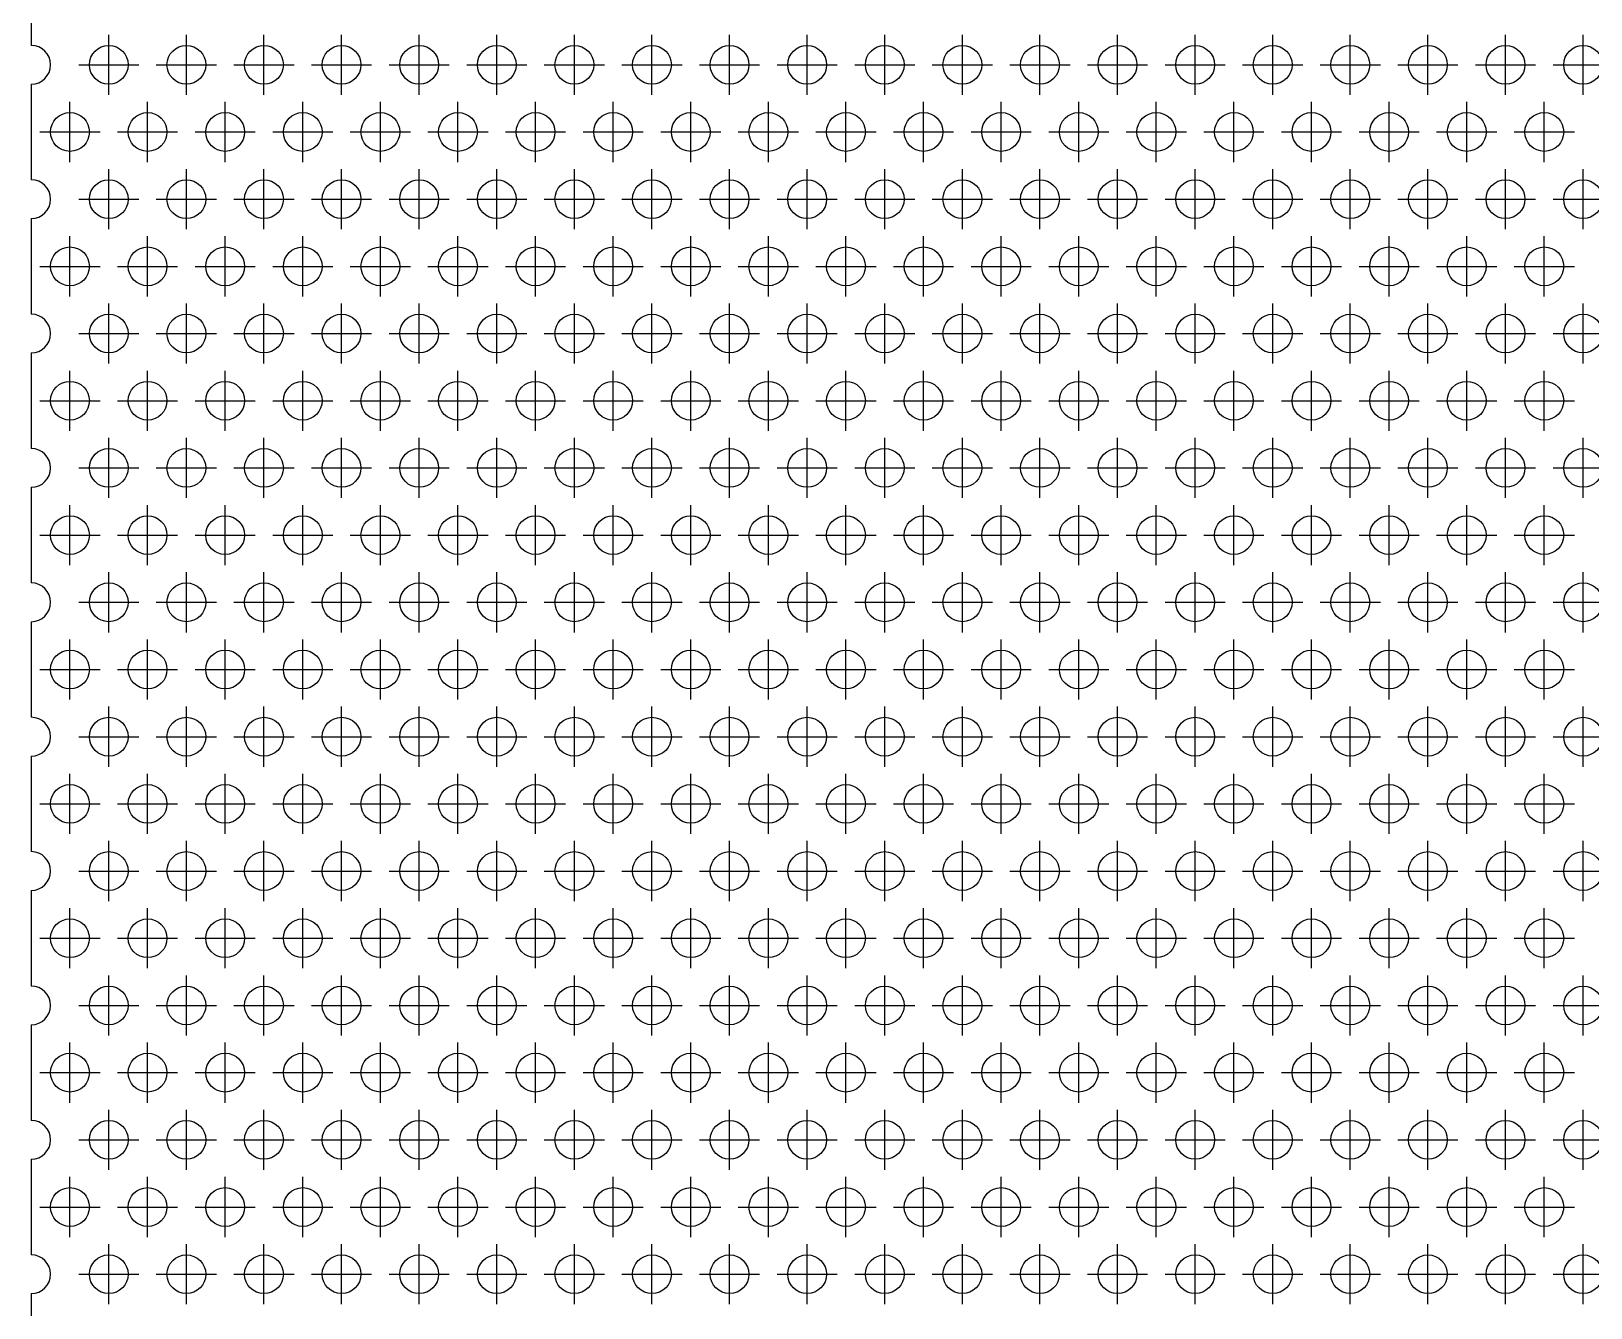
# Model space of a CAD drawing. Extents: x 0 to 161, y -8 to 124.
# Drawn here: x 0 to 40.2, y 57.63 to 90.54 of the extents above; entities that cross this region are included whole.
import ezdxf

# ---------------------------------------------------------------- set-up
doc = ezdxf.new("R2010")
doc.units = 0
doc.header["$LTSCALE"] = 0.5
doc.linetypes.add('CENTER', pattern=[50.8, 31.75, -6.35, 6.35, -6.35])
doc.layers.add('MSM_CENTER', color=1, linetype='CENTER')
doc.layers.add('MSM_CONTINUOUS', color=7, linetype='CONTINUOUS')

msp = doc.modelspace()

# ---------------------------------------------------------------- linework, layer by layer
at = {"layer": 'MSM_CENTER'}
for p, q in [((2, 88.899), (2, 90.449)), ((4, 88.899), (4, 90.449)), ((6, 88.899), (6, 90.449)), ((8, 88.899), (8, 90.449)), ((10, 88.899), (10, 90.449)), ((12, 88.899), (12, 90.449)), ((14, 88.899), (14, 90.449)), ((16, 88.899), (16, 90.449)), ((18, 88.899), (18, 90.449)), ((20, 88.899), (20, 90.449)), ((22, 88.899), (22, 90.449)), ((24, 88.899), (24, 90.449)), ((26, 88.899), (26, 90.449)), ((28, 88.899), (28, 90.449)), ((30, 88.899), (30, 90.449)), ((32, 88.899), (32, 90.449)), ((34, 88.899), (34, 90.449)), ((36, 88.899), (36, 90.449)), ((38, 88.899), (38, 90.449)), ((40, 88.899), (40, 90.449)), ((1.225, 89.674), (2.775, 89.674)), ((3.225, 89.674), (4.775, 89.674)), ((5.225, 89.674), (6.775, 89.674)), ((7.225, 89.674), (8.775, 89.674)), ((9.225, 89.674), (10.775, 89.674)), ((11.225, 89.674), (12.775, 89.674)), ((13.225, 89.674), (14.775, 89.674)), ((15.225, 89.674), (16.775, 89.674)), ((17.225, 89.674), (18.775, 89.674)), ((19.225, 89.674), (20.775, 89.674)), ((21.225, 89.674), (22.775, 89.674)), ((23.225, 89.674), (24.775, 89.674)), ((25.225, 89.674), (26.775, 89.674)), ((27.225, 89.674), (28.775, 89.674)), ((29.225, 89.674), (30.775, 89.674)), ((31.225, 89.674), (32.775, 89.674)), ((33.225, 89.674), (34.775, 89.674)), ((35.225, 89.674), (36.775, 89.674)), ((37.225, 89.674), (38.775, 89.674)), ((39.225, 89.674), (40.775, 89.674)), ((1, 87.167), (1, 88.717)), ((3, 87.167), (3, 88.717)), ((5, 87.167), (5, 88.717)), ((7, 87.167), (7, 88.717)), ((9, 87.167), (9, 88.717)), ((11, 87.167), (11, 88.717)), ((13, 87.167), (13, 88.717)), ((15, 87.167), (15, 88.717)), ((17, 87.167), (17, 88.717)), ((19, 87.167), (19, 88.717)), ((21, 87.167), (21, 88.717)), ((23, 87.167), (23, 88.717)), ((25, 87.167), (25, 88.717)), ((27, 87.167), (27, 88.717)), ((29, 87.167), (29, 88.717)), ((31, 87.167), (31, 88.717)), ((33, 87.167), (33, 88.717)), ((35, 87.167), (35, 88.717)), ((37, 87.167), (37, 88.717)), ((39, 87.167), (39, 88.717)), ((0.225, 87.942), (1.775, 87.942)), ((2.225, 87.942), (3.775, 87.942)), ((4.225, 87.942), (5.775, 87.942)), ((6.225, 87.942), (7.775, 87.942)), ((8.225, 87.942), (9.775, 87.942)), ((10.225, 87.942), (11.775, 87.942)), ((12.225, 87.942), (13.775, 87.942)), ((14.225, 87.942), (15.775, 87.942)), ((16.225, 87.942), (17.775, 87.942)), ((18.225, 87.942), (19.775, 87.942)), ((20.225, 87.942), (21.775, 87.942)), ((22.225, 87.942), (23.775, 87.942)), ((24.225, 87.942), (25.775, 87.942)), ((26.225, 87.942), (27.775, 87.942)), ((28.225, 87.942), (29.775, 87.942)), ((30.225, 87.942), (31.775, 87.942)), ((32.225, 87.942), (33.775, 87.942)), ((34.225, 87.942), (35.775, 87.942)), ((36.225, 87.942), (37.775, 87.942)), ((38.225, 87.942), (39.775, 87.942)), ((2, 85.435), (2, 86.985)), ((4, 85.435), (4, 86.985)), ((6, 85.435), (6, 86.985)), ((8, 85.435), (8, 86.985)), ((10, 85.435), (10, 86.985)), ((12, 85.435), (12, 86.985)), ((14, 85.435), (14, 86.985)), ((16, 85.435), (16, 86.985)), ((18, 85.435), (18, 86.985)), ((20, 85.435), (20, 86.985)), ((22, 85.435), (22, 86.985)), ((24, 85.435), (24, 86.985)), ((26, 85.435), (26, 86.985)), ((28, 85.435), (28, 86.985)), ((30, 85.435), (30, 86.985)), ((32, 85.435), (32, 86.985)), ((34, 85.435), (34, 86.985)), ((36, 85.435), (36, 86.985)), ((38, 85.435), (38, 86.985)), ((40, 85.435), (40, 86.985)), ((1.225, 86.21), (2.775, 86.21)), ((3.225, 86.21), (4.775, 86.21)), ((5.225, 86.21), (6.775, 86.21)), ((7.225, 86.21), (8.775, 86.21)), ((9.225, 86.21), (10.775, 86.21)), ((11.225, 86.21), (12.775, 86.21)), ((13.225, 86.21), (14.775, 86.21)), ((15.225, 86.21), (16.775, 86.21)), ((17.225, 86.21), (18.775, 86.21)), ((19.225, 86.21), (20.775, 86.21)), ((21.225, 86.21), (22.775, 86.21)), ((23.225, 86.21), (24.775, 86.21)), ((25.225, 86.21), (26.775, 86.21)), ((27.225, 86.21), (28.775, 86.21)), ((29.225, 86.21), (30.775, 86.21)), ((31.225, 86.21), (32.775, 86.21)), ((33.225, 86.21), (34.775, 86.21)), ((35.225, 86.21), (36.775, 86.21)), ((37.225, 86.21), (38.775, 86.21)), ((39.225, 86.21), (40.775, 86.21)), ((1, 83.703), (1, 85.253)), ((3, 83.703), (3, 85.253)), ((5, 83.703), (5, 85.253)), ((7, 83.703), (7, 85.253)), ((9, 83.703), (9, 85.253)), ((11, 83.703), (11, 85.253)), ((13, 83.703), (13, 85.253)), ((15, 83.703), (15, 85.253)), ((17, 83.703), (17, 85.253)), ((19, 83.703), (19, 85.253)), ((21, 83.703), (21, 85.253)), ((23, 83.703), (23, 85.253)), ((25, 83.703), (25, 85.253)), ((27, 83.703), (27, 85.253)), ((29, 83.703), (29, 85.253)), ((31, 83.703), (31, 85.253)), ((33, 83.703), (33, 85.253)), ((35, 83.703), (35, 85.253)), ((37, 83.703), (37, 85.253)), ((39, 83.703), (39, 85.253)), ((0.225, 84.478), (1.775, 84.478)), ((2.225, 84.478), (3.775, 84.478)), ((4.225, 84.478), (5.775, 84.478)), ((6.225, 84.478), (7.775, 84.478)), ((8.225, 84.478), (9.775, 84.478)), ((10.225, 84.478), (11.775, 84.478)), ((12.225, 84.478), (13.775, 84.478)), ((14.225, 84.478), (15.775, 84.478)), ((16.225, 84.478), (17.775, 84.478)), ((18.225, 84.478), (19.775, 84.478)), ((20.225, 84.478), (21.775, 84.478)), ((22.225, 84.478), (23.775, 84.478)), ((24.225, 84.478), (25.775, 84.478)), ((26.225, 84.478), (27.775, 84.478)), ((28.225, 84.478), (29.775, 84.478)), ((30.225, 84.478), (31.775, 84.478)), ((32.225, 84.478), (33.775, 84.478)), ((34.225, 84.478), (35.775, 84.478)), ((36.225, 84.478), (37.775, 84.478)), ((38.225, 84.478), (39.775, 84.478)), ((2, 81.971), (2, 83.521)), ((4, 81.971), (4, 83.521)), ((6, 81.971), (6, 83.521)), ((8, 81.971), (8, 83.521)), ((10, 81.971), (10, 83.521)), ((12, 81.971), (12, 83.521)), ((14, 81.971), (14, 83.521)), ((16, 81.971), (16, 83.521)), ((18, 81.971), (18, 83.521)), ((20, 81.971), (20, 83.521)), ((22, 81.971), (22, 83.521)), ((24, 81.971), (24, 83.521)), ((26, 81.971), (26, 83.521)), ((28, 81.971), (28, 83.521)), ((30, 81.971), (30, 83.521)), ((32, 81.971), (32, 83.521)), ((34, 81.971), (34, 83.521)), ((36, 81.971), (36, 83.521)), ((38, 81.971), (38, 83.521)), ((40, 81.971), (40, 83.521)), ((1.225, 82.746), (2.775, 82.746)), ((3.225, 82.746), (4.775, 82.746)), ((5.225, 82.746), (6.775, 82.746)), ((7.225, 82.746), (8.775, 82.746)), ((9.225, 82.746), (10.775, 82.746)), ((11.225, 82.746), (12.775, 82.746)), ((13.225, 82.746), (14.775, 82.746)), ((15.225, 82.746), (16.775, 82.746)), ((17.225, 82.746), (18.775, 82.746)), ((19.225, 82.746), (20.775, 82.746)), ((21.225, 82.746), (22.775, 82.746)), ((23.225, 82.746), (24.775, 82.746)), ((25.225, 82.746), (26.775, 82.746)), ((27.225, 82.746), (28.775, 82.746)), ((29.225, 82.746), (30.775, 82.746)), ((31.225, 82.746), (32.775, 82.746)), ((33.225, 82.746), (34.775, 82.746)), ((35.225, 82.746), (36.775, 82.746)), ((37.225, 82.746), (38.775, 82.746)), ((39.225, 82.746), (40.775, 82.746)), ((1, 80.239), (1, 81.789)), ((3, 80.239), (3, 81.789)), ((5, 80.239), (5, 81.789)), ((7, 80.239), (7, 81.789)), ((9, 80.239), (9, 81.789)), ((11, 80.239), (11, 81.789)), ((13, 80.239), (13, 81.789)), ((15, 80.239), (15, 81.789)), ((17, 80.239), (17, 81.789)), ((19, 80.239), (19, 81.789)), ((21, 80.239), (21, 81.789)), ((23, 80.239), (23, 81.789)), ((25, 80.239), (25, 81.789)), ((27, 80.239), (27, 81.789)), ((29, 80.239), (29, 81.789)), ((31, 80.239), (31, 81.789)), ((33, 80.239), (33, 81.789)), ((35, 80.239), (35, 81.789)), ((37, 80.239), (37, 81.789)), ((39, 80.239), (39, 81.789)), ((0.225, 81.014), (1.775, 81.014)), ((2.225, 81.014), (3.775, 81.014)), ((4.225, 81.014), (5.775, 81.014)), ((6.225, 81.014), (7.775, 81.014)), ((8.225, 81.014), (9.775, 81.014)), ((10.225, 81.014), (11.775, 81.014)), ((12.225, 81.014), (13.775, 81.014)), ((14.225, 81.014), (15.775, 81.014)), ((16.225, 81.014), (17.775, 81.014)), ((18.225, 81.014), (19.775, 81.014)), ((20.225, 81.014), (21.775, 81.014)), ((22.225, 81.014), (23.775, 81.014)), ((24.225, 81.014), (25.775, 81.014)), ((26.225, 81.014), (27.775, 81.014)), ((28.225, 81.014), (29.775, 81.014)), ((30.225, 81.014), (31.775, 81.014)), ((32.225, 81.014), (33.775, 81.014)), ((34.225, 81.014), (35.775, 81.014)), ((36.225, 81.014), (37.775, 81.014)), ((38.225, 81.014), (39.775, 81.014)), ((2, 78.507), (2, 80.057)), ((4, 78.507), (4, 80.057)), ((6, 78.507), (6, 80.057)), ((8, 78.507), (8, 80.057)), ((10, 78.507), (10, 80.057)), ((12, 78.507), (12, 80.057)), ((14, 78.507), (14, 80.057)), ((16, 78.507), (16, 80.057)), ((18, 78.507), (18, 80.057)), ((20, 78.507), (20, 80.057)), ((22, 78.507), (22, 80.057)), ((24, 78.507), (24, 80.057)), ((26, 78.507), (26, 80.057)), ((28, 78.507), (28, 80.057)), ((30, 78.507), (30, 80.057)), ((32, 78.507), (32, 80.057)), ((34, 78.507), (34, 80.057)), ((36, 78.507), (36, 80.057)), ((38, 78.507), (38, 80.057)), ((40, 78.507), (40, 80.057)), ((1.225, 79.282), (2.775, 79.282)), ((3.225, 79.282), (4.775, 79.282)), ((5.225, 79.282), (6.775, 79.282)), ((7.225, 79.282), (8.775, 79.282)), ((9.225, 79.282), (10.775, 79.282)), ((11.225, 79.282), (12.775, 79.282)), ((13.225, 79.282), (14.775, 79.282)), ((15.225, 79.282), (16.775, 79.282)), ((17.225, 79.282), (18.775, 79.282)), ((19.225, 79.282), (20.775, 79.282)), ((21.225, 79.282), (22.775, 79.282)), ((23.225, 79.282), (24.775, 79.282)), ((25.225, 79.282), (26.775, 79.282)), ((27.225, 79.282), (28.775, 79.282)), ((29.225, 79.282), (30.775, 79.282)), ((31.225, 79.282), (32.775, 79.282)), ((33.225, 79.282), (34.775, 79.282)), ((35.225, 79.282), (36.775, 79.282)), ((37.225, 79.282), (38.775, 79.282)), ((39.225, 79.282), (40.775, 79.282)), ((1, 76.775), (1, 78.325)), ((3, 76.775), (3, 78.325)), ((5, 76.775), (5, 78.325)), ((7, 76.775), (7, 78.325)), ((9, 76.775), (9, 78.325)), ((11, 76.775), (11, 78.325)), ((13, 76.775), (13, 78.325)), ((15, 76.775), (15, 78.325)), ((17, 76.775), (17, 78.325)), ((19, 76.775), (19, 78.325)), ((21, 76.775), (21, 78.325)), ((23, 76.775), (23, 78.325)), ((25, 76.775), (25, 78.325)), ((27, 76.775), (27, 78.325)), ((29, 76.775), (29, 78.325)), ((31, 76.775), (31, 78.325)), ((33, 76.775), (33, 78.325)), ((35, 76.775), (35, 78.325)), ((37, 76.775), (37, 78.325)), ((39, 76.775), (39, 78.325)), ((0.225, 77.55), (1.775, 77.55)), ((2.225, 77.55), (3.775, 77.55)), ((4.225, 77.55), (5.775, 77.55)), ((6.225, 77.55), (7.775, 77.55)), ((8.225, 77.55), (9.775, 77.55)), ((10.225, 77.55), (11.775, 77.55)), ((12.225, 77.55), (13.775, 77.55)), ((14.225, 77.55), (15.775, 77.55)), ((16.225, 77.55), (17.775, 77.55)), ((18.225, 77.55), (19.775, 77.55)), ((20.225, 77.55), (21.775, 77.55)), ((22.225, 77.55), (23.775, 77.55)), ((24.225, 77.55), (25.775, 77.55)), ((26.225, 77.55), (27.775, 77.55)), ((28.225, 77.55), (29.775, 77.55)), ((30.225, 77.55), (31.775, 77.55)), ((32.225, 77.55), (33.775, 77.55)), ((34.225, 77.55), (35.775, 77.55)), ((36.225, 77.55), (37.775, 77.55)), ((38.225, 77.55), (39.775, 77.55)), ((2, 75.043), (2, 76.593)), ((4, 75.043), (4, 76.593)), ((6, 75.043), (6, 76.593)), ((8, 75.043), (8, 76.593)), ((10, 75.043), (10, 76.593)), ((12, 75.043), (12, 76.593)), ((14, 75.043), (14, 76.593)), ((16, 75.043), (16, 76.593)), ((18, 75.043), (18, 76.593)), ((20, 75.043), (20, 76.593)), ((22, 75.043), (22, 76.593)), ((24, 75.043), (24, 76.593)), ((26, 75.043), (26, 76.593)), ((28, 75.043), (28, 76.593)), ((30, 75.043), (30, 76.593)), ((32, 75.043), (32, 76.593)), ((34, 75.043), (34, 76.593)), ((36, 75.043), (36, 76.593)), ((38, 75.043), (38, 76.593)), ((40, 75.043), (40, 76.593)), ((1.225, 75.818), (2.775, 75.818)), ((3.225, 75.818), (4.775, 75.818)), ((5.225, 75.818), (6.775, 75.818)), ((7.225, 75.818), (8.775, 75.818)), ((9.225, 75.818), (10.775, 75.818)), ((11.225, 75.818), (12.775, 75.818)), ((13.225, 75.818), (14.775, 75.818)), ((15.225, 75.818), (16.775, 75.818)), ((17.225, 75.818), (18.775, 75.818)), ((19.225, 75.818), (20.775, 75.818)), ((21.225, 75.818), (22.775, 75.818)), ((23.225, 75.818), (24.775, 75.818)), ((25.225, 75.818), (26.775, 75.818)), ((27.225, 75.818), (28.775, 75.818)), ((29.225, 75.818), (30.775, 75.818)), ((31.225, 75.818), (32.775, 75.818)), ((33.225, 75.818), (34.775, 75.818)), ((35.225, 75.818), (36.775, 75.818)), ((37.225, 75.818), (38.775, 75.818)), ((39.225, 75.818), (40.775, 75.818)), ((1, 73.311), (1, 74.861)), ((3, 73.311), (3, 74.861)), ((5, 73.311), (5, 74.861)), ((7, 73.311), (7, 74.861)), ((9, 73.311), (9, 74.861)), ((11, 73.311), (11, 74.861)), ((13, 73.311), (13, 74.861)), ((15, 73.311), (15, 74.861)), ((17, 73.311), (17, 74.861)), ((19, 73.311), (19, 74.861)), ((21, 73.311), (21, 74.861)), ((23, 73.311), (23, 74.861)), ((25, 73.311), (25, 74.861)), ((27, 73.311), (27, 74.861)), ((29, 73.311), (29, 74.861)), ((31, 73.311), (31, 74.861)), ((33, 73.311), (33, 74.861)), ((35, 73.311), (35, 74.861)), ((37, 73.311), (37, 74.861)), ((39, 73.311), (39, 74.861)), ((0.225, 74.086), (1.775, 74.086)), ((2.225, 74.086), (3.775, 74.086)), ((4.225, 74.086), (5.775, 74.086)), ((6.225, 74.086), (7.775, 74.086)), ((8.225, 74.086), (9.775, 74.086)), ((10.225, 74.086), (11.775, 74.086)), ((12.225, 74.086), (13.775, 74.086)), ((14.225, 74.086), (15.775, 74.086)), ((16.225, 74.086), (17.775, 74.086)), ((18.225, 74.086), (19.775, 74.086)), ((20.225, 74.086), (21.775, 74.086)), ((22.225, 74.086), (23.775, 74.086)), ((24.225, 74.086), (25.775, 74.086)), ((26.225, 74.086), (27.775, 74.086)), ((28.225, 74.086), (29.775, 74.086)), ((30.225, 74.086), (31.775, 74.086)), ((32.225, 74.086), (33.775, 74.086)), ((34.225, 74.086), (35.775, 74.086)), ((36.225, 74.086), (37.775, 74.086)), ((38.225, 74.086), (39.775, 74.086)), ((2, 71.579), (2, 73.129)), ((4, 71.579), (4, 73.129)), ((6, 71.579), (6, 73.129)), ((8, 71.579), (8, 73.129)), ((10, 71.579), (10, 73.129)), ((12, 71.579), (12, 73.129)), ((14, 71.579), (14, 73.129)), ((16, 71.579), (16, 73.129)), ((18, 71.579), (18, 73.129)), ((20, 71.579), (20, 73.129)), ((22, 71.579), (22, 73.129)), ((24, 71.579), (24, 73.129)), ((26, 71.579), (26, 73.129)), ((28, 71.579), (28, 73.129)), ((30, 71.579), (30, 73.129)), ((32, 71.579), (32, 73.129)), ((34, 71.579), (34, 73.129)), ((36, 71.579), (36, 73.129)), ((38, 71.579), (38, 73.129)), ((40, 71.579), (40, 73.129)), ((1.225, 72.354), (2.775, 72.354)), ((3.225, 72.354), (4.775, 72.354)), ((5.225, 72.354), (6.775, 72.354)), ((7.225, 72.354), (8.775, 72.354)), ((9.225, 72.354), (10.775, 72.354)), ((11.225, 72.354), (12.775, 72.354)), ((13.225, 72.354), (14.775, 72.354)), ((15.225, 72.354), (16.775, 72.354)), ((17.225, 72.354), (18.775, 72.354)), ((19.225, 72.354), (20.775, 72.354)), ((21.225, 72.354), (22.775, 72.354)), ((23.225, 72.354), (24.775, 72.354)), ((25.225, 72.354), (26.775, 72.354)), ((27.225, 72.354), (28.775, 72.354)), ((29.225, 72.354), (30.775, 72.354)), ((31.225, 72.354), (32.775, 72.354)), ((33.225, 72.354), (34.775, 72.354)), ((35.225, 72.354), (36.775, 72.354)), ((37.225, 72.354), (38.775, 72.354)), ((39.225, 72.354), (40.775, 72.354)), ((1, 69.847), (1, 71.397)), ((3, 69.847), (3, 71.397)), ((5, 69.847), (5, 71.397)), ((7, 69.847), (7, 71.397)), ((9, 69.847), (9, 71.397)), ((11, 69.847), (11, 71.397)), ((13, 69.847), (13, 71.397)), ((15, 69.847), (15, 71.397)), ((17, 69.847), (17, 71.397)), ((19, 69.847), (19, 71.397)), ((21, 69.847), (21, 71.397)), ((23, 69.847), (23, 71.397)), ((25, 69.847), (25, 71.397)), ((27, 69.847), (27, 71.397)), ((29, 69.847), (29, 71.397)), ((31, 69.847), (31, 71.397)), ((33, 69.847), (33, 71.397)), ((35, 69.847), (35, 71.397)), ((37, 69.847), (37, 71.397)), ((39, 69.847), (39, 71.397)), ((0.225, 70.622), (1.775, 70.622)), ((2.225, 70.622), (3.775, 70.622)), ((4.225, 70.622), (5.775, 70.622)), ((6.225, 70.622), (7.775, 70.622)), ((8.225, 70.622), (9.775, 70.622)), ((10.225, 70.622), (11.775, 70.622)), ((12.225, 70.622), (13.775, 70.622)), ((14.225, 70.622), (15.775, 70.622)), ((16.225, 70.622), (17.775, 70.622)), ((18.225, 70.622), (19.775, 70.622)), ((20.225, 70.622), (21.775, 70.622)), ((22.225, 70.622), (23.775, 70.622)), ((24.225, 70.622), (25.775, 70.622)), ((26.225, 70.622), (27.775, 70.622)), ((28.225, 70.622), (29.775, 70.622)), ((30.225, 70.622), (31.775, 70.622)), ((32.225, 70.622), (33.775, 70.622)), ((34.225, 70.622), (35.775, 70.622)), ((36.225, 70.622), (37.775, 70.622)), ((38.225, 70.622), (39.775, 70.622)), ((2, 68.115), (2, 69.665)), ((4, 68.115), (4, 69.665)), ((6, 68.115), (6, 69.665)), ((8, 68.115), (8, 69.665)), ((10, 68.115), (10, 69.665)), ((12, 68.115), (12, 69.665)), ((14, 68.115), (14, 69.665)), ((16, 68.115), (16, 69.665)), ((18, 68.115), (18, 69.665)), ((20, 68.115), (20, 69.665)), ((22, 68.115), (22, 69.665)), ((24, 68.115), (24, 69.665)), ((26, 68.115), (26, 69.665)), ((28, 68.115), (28, 69.665)), ((30, 68.115), (30, 69.665)), ((32, 68.115), (32, 69.665)), ((34, 68.115), (34, 69.665)), ((36, 68.115), (36, 69.665)), ((38, 68.115), (38, 69.665)), ((40, 68.115), (40, 69.665)), ((1.225, 68.89), (2.775, 68.89)), ((3.225, 68.89), (4.775, 68.89)), ((5.225, 68.89), (6.775, 68.89)), ((7.225, 68.89), (8.775, 68.89)), ((9.225, 68.89), (10.775, 68.89)), ((11.225, 68.89), (12.775, 68.89)), ((13.225, 68.89), (14.775, 68.89)), ((15.225, 68.89), (16.775, 68.89)), ((17.225, 68.89), (18.775, 68.89)), ((19.225, 68.89), (20.775, 68.89)), ((21.225, 68.89), (22.775, 68.89)), ((23.225, 68.89), (24.775, 68.89)), ((25.225, 68.89), (26.775, 68.89)), ((27.225, 68.89), (28.775, 68.89)), ((29.225, 68.89), (30.775, 68.89)), ((31.225, 68.89), (32.775, 68.89)), ((33.225, 68.89), (34.775, 68.89)), ((35.225, 68.89), (36.775, 68.89)), ((37.225, 68.89), (38.775, 68.89)), ((39.225, 68.89), (40.775, 68.89)), ((1, 66.383), (1, 67.933)), ((3, 66.383), (3, 67.933)), ((5, 66.383), (5, 67.933)), ((7, 66.383), (7, 67.933)), ((9, 66.383), (9, 67.933)), ((11, 66.383), (11, 67.933)), ((13, 66.383), (13, 67.933)), ((15, 66.383), (15, 67.933)), ((17, 66.383), (17, 67.933)), ((19, 66.383), (19, 67.933)), ((21, 66.383), (21, 67.933)), ((23, 66.383), (23, 67.933)), ((25, 66.383), (25, 67.933)), ((27, 66.383), (27, 67.933)), ((29, 66.383), (29, 67.933)), ((31, 66.383), (31, 67.933)), ((33, 66.383), (33, 67.933)), ((35, 66.383), (35, 67.933)), ((37, 66.383), (37, 67.933)), ((39, 66.383), (39, 67.933)), ((0.225, 67.158), (1.775, 67.158)), ((2.225, 67.158), (3.775, 67.158)), ((4.225, 67.158), (5.775, 67.158)), ((6.225, 67.158), (7.775, 67.158)), ((8.225, 67.158), (9.775, 67.158)), ((10.225, 67.158), (11.775, 67.158)), ((12.225, 67.158), (13.775, 67.158)), ((14.225, 67.158), (15.775, 67.158)), ((16.225, 67.158), (17.775, 67.158)), ((18.225, 67.158), (19.775, 67.158)), ((20.225, 67.158), (21.775, 67.158)), ((22.225, 67.158), (23.775, 67.158)), ((24.225, 67.158), (25.775, 67.158)), ((26.225, 67.158), (27.775, 67.158)), ((28.225, 67.158), (29.775, 67.158)), ((30.225, 67.158), (31.775, 67.158)), ((32.225, 67.158), (33.775, 67.158)), ((34.225, 67.158), (35.775, 67.158)), ((36.225, 67.158), (37.775, 67.158)), ((38.225, 67.158), (39.775, 67.158)), ((2, 64.651), (2, 66.201)), ((4, 64.651), (4, 66.201)), ((6, 64.651), (6, 66.201)), ((8, 64.651), (8, 66.201)), ((10, 64.651), (10, 66.201)), ((12, 64.651), (12, 66.201)), ((14, 64.651), (14, 66.201)), ((16, 64.651), (16, 66.201)), ((18, 64.651), (18, 66.201)), ((20, 64.651), (20, 66.201)), ((22, 64.651), (22, 66.201)), ((24, 64.651), (24, 66.201)), ((26, 64.651), (26, 66.201)), ((28, 64.651), (28, 66.201)), ((30, 64.651), (30, 66.201)), ((32, 64.651), (32, 66.201)), ((34, 64.651), (34, 66.201)), ((36, 64.651), (36, 66.201)), ((38, 64.651), (38, 66.201)), ((40, 64.651), (40, 66.201)), ((1.225, 65.426), (2.775, 65.426)), ((3.225, 65.426), (4.775, 65.426)), ((5.225, 65.426), (6.775, 65.426)), ((7.225, 65.426), (8.775, 65.426)), ((9.225, 65.426), (10.775, 65.426)), ((11.225, 65.426), (12.775, 65.426)), ((13.225, 65.426), (14.775, 65.426)), ((15.225, 65.426), (16.775, 65.426)), ((17.225, 65.426), (18.775, 65.426)), ((19.225, 65.426), (20.775, 65.426)), ((21.225, 65.426), (22.775, 65.426)), ((23.225, 65.426), (24.775, 65.426)), ((25.225, 65.426), (26.775, 65.426)), ((27.225, 65.426), (28.775, 65.426)), ((29.225, 65.426), (30.775, 65.426)), ((31.225, 65.426), (32.775, 65.426)), ((33.225, 65.426), (34.775, 65.426)), ((35.225, 65.426), (36.775, 65.426)), ((37.225, 65.426), (38.775, 65.426)), ((39.225, 65.426), (40.775, 65.426)), ((1, 62.919), (1, 64.469)), ((3, 62.919), (3, 64.469)), ((5, 62.919), (5, 64.469)), ((7, 62.919), (7, 64.469)), ((9, 62.919), (9, 64.469)), ((11, 62.919), (11, 64.469)), ((13, 62.919), (13, 64.469)), ((15, 62.919), (15, 64.469)), ((17, 62.919), (17, 64.469)), ((19, 62.919), (19, 64.469)), ((21, 62.919), (21, 64.469)), ((23, 62.919), (23, 64.469)), ((25, 62.919), (25, 64.469)), ((27, 62.919), (27, 64.469)), ((29, 62.919), (29, 64.469)), ((31, 62.919), (31, 64.469)), ((33, 62.919), (33, 64.469)), ((35, 62.919), (35, 64.469)), ((37, 62.919), (37, 64.469)), ((39, 62.919), (39, 64.469)), ((0.225, 63.694), (1.775, 63.694)), ((2.225, 63.694), (3.775, 63.694)), ((4.225, 63.694), (5.775, 63.694)), ((6.225, 63.694), (7.775, 63.694)), ((8.225, 63.694), (9.775, 63.694)), ((10.225, 63.694), (11.775, 63.694)), ((12.225, 63.694), (13.775, 63.694)), ((14.225, 63.694), (15.775, 63.694)), ((16.225, 63.694), (17.775, 63.694)), ((18.225, 63.694), (19.775, 63.694)), ((20.225, 63.694), (21.775, 63.694)), ((22.225, 63.694), (23.775, 63.694)), ((24.225, 63.694), (25.775, 63.694)), ((26.225, 63.694), (27.775, 63.694)), ((28.225, 63.694), (29.775, 63.694)), ((30.225, 63.694), (31.775, 63.694)), ((32.225, 63.694), (33.775, 63.694)), ((34.225, 63.694), (35.775, 63.694)), ((36.225, 63.694), (37.775, 63.694)), ((38.225, 63.694), (39.775, 63.694)), ((2, 61.187), (2, 62.737)), ((4, 61.187), (4, 62.737)), ((6, 61.187), (6, 62.737)), ((8, 61.187), (8, 62.737)), ((10, 61.187), (10, 62.737)), ((12, 61.187), (12, 62.737)), ((14, 61.187), (14, 62.737)), ((16, 61.187), (16, 62.737)), ((18, 61.187), (18, 62.737)), ((20, 61.187), (20, 62.737)), ((22, 61.187), (22, 62.737)), ((24, 61.187), (24, 62.737)), ((26, 61.187), (26, 62.737)), ((28, 61.187), (28, 62.737)), ((30, 61.187), (30, 62.737)), ((32, 61.187), (32, 62.737)), ((34, 61.187), (34, 62.737)), ((36, 61.187), (36, 62.737)), ((38, 61.187), (38, 62.737)), ((40, 61.187), (40, 62.737)), ((1.225, 61.962), (2.775, 61.962)), ((3.225, 61.962), (4.775, 61.962)), ((5.225, 61.962), (6.775, 61.962)), ((7.225, 61.962), (8.775, 61.962)), ((9.225, 61.962), (10.775, 61.962)), ((11.225, 61.962), (12.775, 61.962)), ((13.225, 61.962), (14.775, 61.962)), ((15.225, 61.962), (16.775, 61.962)), ((17.225, 61.962), (18.775, 61.962)), ((19.225, 61.962), (20.775, 61.962)), ((21.225, 61.962), (22.775, 61.962)), ((23.225, 61.962), (24.775, 61.962)), ((25.225, 61.962), (26.775, 61.962)), ((27.225, 61.962), (28.775, 61.962)), ((29.225, 61.962), (30.775, 61.962)), ((31.225, 61.962), (32.775, 61.962)), ((33.225, 61.962), (34.775, 61.962)), ((35.225, 61.962), (36.775, 61.962)), ((37.225, 61.962), (38.775, 61.962)), ((39.225, 61.962), (40.775, 61.962)), ((1, 59.454), (1, 61.004)), ((3, 59.454), (3, 61.004)), ((5, 59.454), (5, 61.004)), ((7, 59.454), (7, 61.004)), ((9, 59.454), (9, 61.004)), ((11, 59.454), (11, 61.004)), ((13, 59.454), (13, 61.004)), ((15, 59.454), (15, 61.004)), ((17, 59.454), (17, 61.004)), ((19, 59.454), (19, 61.004)), ((21, 59.454), (21, 61.004)), ((23, 59.454), (23, 61.004)), ((25, 59.454), (25, 61.004)), ((27, 59.454), (27, 61.004)), ((29, 59.454), (29, 61.004)), ((31, 59.454), (31, 61.004)), ((33, 59.454), (33, 61.004)), ((35, 59.454), (35, 61.004)), ((37, 59.454), (37, 61.004)), ((39, 59.454), (39, 61.004)), ((0.225, 60.229), (1.775, 60.229)), ((2.225, 60.229), (3.775, 60.229)), ((4.225, 60.229), (5.775, 60.229)), ((6.225, 60.229), (7.775, 60.229)), ((8.225, 60.229), (9.775, 60.229)), ((10.225, 60.229), (11.775, 60.229)), ((12.225, 60.229), (13.775, 60.229)), ((14.225, 60.229), (15.775, 60.229)), ((16.225, 60.229), (17.775, 60.229)), ((18.225, 60.229), (19.775, 60.229)), ((20.225, 60.229), (21.775, 60.229)), ((22.225, 60.229), (23.775, 60.229)), ((24.225, 60.229), (25.775, 60.229)), ((26.225, 60.229), (27.775, 60.229)), ((28.225, 60.229), (29.775, 60.229)), ((30.225, 60.229), (31.775, 60.229)), ((32.225, 60.229), (33.775, 60.229)), ((34.225, 60.229), (35.775, 60.229)), ((36.225, 60.229), (37.775, 60.229)), ((38.225, 60.229), (39.775, 60.229)), ((2, 57.722), (2, 59.272)), ((4, 57.722), (4, 59.272)), ((6, 57.722), (6, 59.272)), ((8, 57.722), (8, 59.272)), ((10, 57.722), (10, 59.272)), ((12, 57.722), (12, 59.272)), ((14, 57.722), (14, 59.272)), ((16, 57.722), (16, 59.272)), ((18, 57.722), (18, 59.272)), ((20, 57.722), (20, 59.272)), ((22, 57.722), (22, 59.272)), ((24, 57.722), (24, 59.272)), ((26, 57.722), (26, 59.272)), ((28, 57.722), (28, 59.272)), ((30, 57.722), (30, 59.272)), ((32, 57.722), (32, 59.272)), ((34, 57.722), (34, 59.272)), ((36, 57.722), (36, 59.272)), ((38, 57.722), (38, 59.272)), ((40, 57.722), (40, 59.272)), ((1.225, 58.497), (2.775, 58.497)), ((3.225, 58.497), (4.775, 58.497)), ((5.225, 58.497), (6.775, 58.497)), ((7.225, 58.497), (8.775, 58.497)), ((9.225, 58.497), (10.775, 58.497)), ((11.225, 58.497), (12.775, 58.497)), ((13.225, 58.497), (14.775, 58.497)), ((15.225, 58.497), (16.775, 58.497)), ((17.225, 58.497), (18.775, 58.497)), ((19.225, 58.497), (20.775, 58.497)), ((21.225, 58.497), (22.775, 58.497)), ((23.225, 58.497), (24.775, 58.497)), ((25.225, 58.497), (26.775, 58.497)), ((27.225, 58.497), (28.775, 58.497)), ((29.225, 58.497), (30.775, 58.497)), ((31.225, 58.497), (32.775, 58.497)), ((33.225, 58.497), (34.775, 58.497)), ((35.225, 58.497), (36.775, 58.497)), ((37.225, 58.497), (38.775, 58.497)), ((39.225, 58.497), (40.775, 58.497))]:
    msp.add_line(p, q, dxfattribs=at)
at = {"layer": 'MSM_CONTINUOUS'}
for p, q in [((0, 92.638), (0, 90.174)), ((0, 89.174), (0, 86.71)), ((0, 85.71), (0, 83.246)), ((0, 82.246), (0, 79.782)), ((0, 78.782), (0, 76.318)), ((0, 75.318), (0, 72.854)), ((0, 71.854), (0, 69.39)), ((0, 68.39), (0, 65.926)), ((0, 64.926), (0, 62.462)), ((0, 61.462), (0, 58.997)), ((0, 57.997), (0, 55.533))]:
    msp.add_line(p, q, dxfattribs=at)
for centre in [(2, 89.674), (4, 89.674), (6, 89.674), (8, 89.674), (10, 89.674), (12, 89.674), (14, 89.674), (16, 89.674), (18, 89.674), (20, 89.674), (22, 89.674), (24, 89.674), (26, 89.674), (28, 89.674), (30, 89.674), (32, 89.674), (34, 89.674), (36, 89.674), (38, 89.674), (40, 89.674), (1, 87.942), (3, 87.942), (5, 87.942), (7, 87.942), (9, 87.942), (11, 87.942), (13, 87.942), (15, 87.942), (17, 87.942), (19, 87.942), (21, 87.942), (23, 87.942), (25, 87.942), (27, 87.942), (29, 87.942), (31, 87.942), (33, 87.942), (35, 87.942), (37, 87.942), (39, 87.942), (2, 86.21), (4, 86.21), (6, 86.21), (8, 86.21), (10, 86.21), (12, 86.21), (14, 86.21), (16, 86.21), (18, 86.21), (20, 86.21), (22, 86.21), (24, 86.21), (26, 86.21), (28, 86.21), (30, 86.21), (32, 86.21), (34, 86.21), (36, 86.21), (38, 86.21), (40, 86.21), (1, 84.478), (3, 84.478), (5, 84.478), (7, 84.478), (9, 84.478), (11, 84.478), (13, 84.478), (15, 84.478), (17, 84.478), (19, 84.478), (21, 84.478), (23, 84.478), (25, 84.478), (27, 84.478), (29, 84.478), (31, 84.478), (33, 84.478), (35, 84.478), (37, 84.478), (39, 84.478), (2, 82.746), (4, 82.746), (6, 82.746), (8, 82.746), (10, 82.746), (12, 82.746), (14, 82.746), (16, 82.746), (18, 82.746), (20, 82.746), (22, 82.746), (24, 82.746), (26, 82.746), (28, 82.746), (30, 82.746), (32, 82.746), (34, 82.746), (36, 82.746), (38, 82.746), (40, 82.746), (1, 81.014), (3, 81.014), (5, 81.014), (7, 81.014), (9, 81.014), (11, 81.014), (13, 81.014), (15, 81.014), (17, 81.014), (19, 81.014), (21, 81.014), (23, 81.014), (25, 81.014), (27, 81.014), (29, 81.014), (31, 81.014), (33, 81.014), (35, 81.014), (37, 81.014), (39, 81.014), (2, 79.282), (4, 79.282), (6, 79.282), (8, 79.282), (10, 79.282), (12, 79.282), (14, 79.282), (16, 79.282), (18, 79.282), (20, 79.282), (22, 79.282), (24, 79.282), (26, 79.282), (28, 79.282), (30, 79.282), (32, 79.282), (34, 79.282), (36, 79.282), (38, 79.282), (40, 79.282), (1, 77.55), (3, 77.55), (5, 77.55), (7, 77.55), (9, 77.55), (11, 77.55), (13, 77.55), (15, 77.55), (17, 77.55), (19, 77.55), (21, 77.55), (23, 77.55), (25, 77.55), (27, 77.55), (29, 77.55), (31, 77.55), (33, 77.55), (35, 77.55), (37, 77.55), (39, 77.55), (2, 75.818), (4, 75.818), (6, 75.818), (8, 75.818), (10, 75.818), (12, 75.818), (14, 75.818), (16, 75.818), (18, 75.818), (20, 75.818), (22, 75.818), (24, 75.818), (26, 75.818), (28, 75.818), (30, 75.818), (32, 75.818), (34, 75.818), (36, 75.818), (38, 75.818), (40, 75.818), (1, 74.086), (3, 74.086), (5, 74.086), (7, 74.086), (9, 74.086), (11, 74.086), (13, 74.086), (15, 74.086), (17, 74.086), (19, 74.086), (21, 74.086), (23, 74.086), (25, 74.086), (27, 74.086), (29, 74.086), (31, 74.086), (33, 74.086), (35, 74.086), (37, 74.086), (39, 74.086), (2, 72.354), (4, 72.354), (6, 72.354), (8, 72.354), (10, 72.354), (12, 72.354), (14, 72.354), (16, 72.354), (18, 72.354), (20, 72.354), (22, 72.354), (24, 72.354), (26, 72.354), (28, 72.354), (30, 72.354), (32, 72.354), (34, 72.354), (36, 72.354), (38, 72.354), (40, 72.354), (1, 70.622), (3, 70.622), (5, 70.622), (7, 70.622), (9, 70.622), (11, 70.622), (13, 70.622), (15, 70.622), (17, 70.622), (19, 70.622), (21, 70.622), (23, 70.622), (25, 70.622), (27, 70.622), (29, 70.622), (31, 70.622), (33, 70.622), (35, 70.622), (37, 70.622), (39, 70.622), (2, 68.89), (4, 68.89), (6, 68.89), (8, 68.89), (10, 68.89), (12, 68.89), (14, 68.89), (16, 68.89), (18, 68.89), (20, 68.89), (22, 68.89), (24, 68.89), (26, 68.89), (28, 68.89), (30, 68.89), (32, 68.89), (34, 68.89), (36, 68.89), (38, 68.89), (40, 68.89), (1, 67.158), (3, 67.158), (5, 67.158), (7, 67.158), (9, 67.158), (11, 67.158), (13, 67.158), (15, 67.158), (17, 67.158), (19, 67.158), (21, 67.158), (23, 67.158), (25, 67.158), (27, 67.158), (29, 67.158), (31, 67.158), (33, 67.158), (35, 67.158), (37, 67.158), (39, 67.158), (2, 65.426), (4, 65.426), (6, 65.426), (8, 65.426), (10, 65.426), (12, 65.426), (14, 65.426), (16, 65.426), (18, 65.426), (20, 65.426), (22, 65.426), (24, 65.426), (26, 65.426), (28, 65.426), (30, 65.426), (32, 65.426), (34, 65.426), (36, 65.426), (38, 65.426), (40, 65.426), (1, 63.694), (3, 63.694), (5, 63.694), (7, 63.694), (9, 63.694), (11, 63.694), (13, 63.694), (15, 63.694), (17, 63.694), (19, 63.694), (21, 63.694), (23, 63.694), (25, 63.694), (27, 63.694), (29, 63.694), (31, 63.694), (33, 63.694), (35, 63.694), (37, 63.694), (39, 63.694), (2, 61.962), (4, 61.962), (6, 61.962), (8, 61.962), (10, 61.962), (12, 61.962), (14, 61.962), (16, 61.962), (18, 61.962), (20, 61.962), (22, 61.962), (24, 61.962), (26, 61.962), (28, 61.962), (30, 61.962), (32, 61.962), (34, 61.962), (36, 61.962), (38, 61.962), (40, 61.962), (1, 60.229), (3, 60.229), (5, 60.229), (7, 60.229), (9, 60.229), (11, 60.229), (13, 60.229), (15, 60.229), (17, 60.229), (19, 60.229), (21, 60.229), (23, 60.229), (25, 60.229), (27, 60.229), (29, 60.229), (31, 60.229), (33, 60.229), (35, 60.229), (37, 60.229), (39, 60.229), (2, 58.497), (4, 58.497), (6, 58.497), (8, 58.497), (10, 58.497), (12, 58.497), (14, 58.497), (16, 58.497), (18, 58.497), (20, 58.497), (22, 58.497), (24, 58.497), (26, 58.497), (28, 58.497), (30, 58.497), (32, 58.497), (34, 58.497), (36, 58.497), (38, 58.497), (40, 58.497)]:
    msp.add_circle(centre, 0.5, dxfattribs=at)
for centre in [(0, 89.674), (0, 86.21), (0, 82.746), (0, 79.282), (0, 75.818), (0, 72.354), (0, 68.89), (0, 65.426), (0, 61.962), (0, 58.497)]:
    msp.add_arc(centre, 0.5, 270, 90, dxfattribs=at)

doc.saveas('drawing.dxf')
